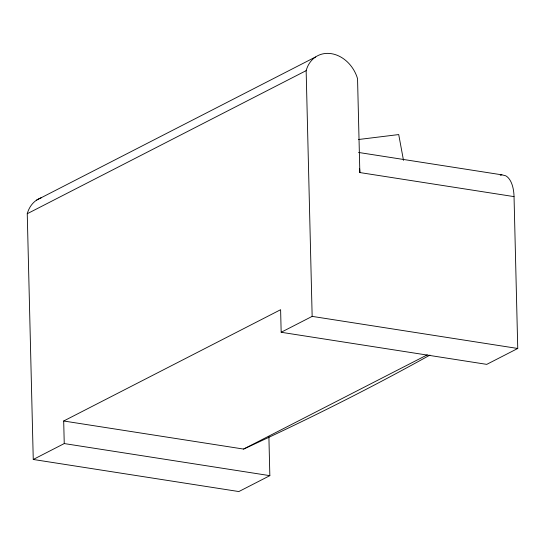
<?xml version="1.0" encoding="UTF-8"?>
<svg xmlns="http://www.w3.org/2000/svg" width="545" height="545" viewBox="0 0 545 545"><rect width="100%" height="100%" fill="white"/><g stroke="black" fill="none" stroke-linecap="round" stroke-linejoin="round"><path stroke-width="0.82" d="M429.93 355.088C369.108 388.905 306.801 419.991 243.588 449.073L63.69 420.999L64.242 443.569L33.259 459.469L27.25 213.729A31.481 25.642 62.8 0 1 41.475 197.658M36.651 200.07L315.548 56.987M27.25 213.729L306.147 70.646A31.481 25.642 62.8 0 1 331.333 53.662A31.481 25.642 62.8 0 1 357.547 78.664L359.843 172.561L514.037 196.622L517.75 348.473L486.76 364.367L281.166 332.28L280.614 309.71L63.69 420.999M281.166 332.28L312.156 316.379L517.75 348.473M243.588 449.073L427.253 354.85M268.889 436.634L269.843 475.656L238.853 491.556L33.259 459.469M500.262 175.258L501.877 174.829L505.685 175.776A30.016 14.981 -81.1 0 1 514.037 196.622M358.569 139.506L398.715 134.567L403.498 160.373M358.576 152.457L501.877 174.829M64.242 443.569L269.843 475.656M306.147 70.646L312.156 316.379M359.577 168.487A30.016 14.981 -81.1 0 1 359.843 172.561"/></g></svg>
